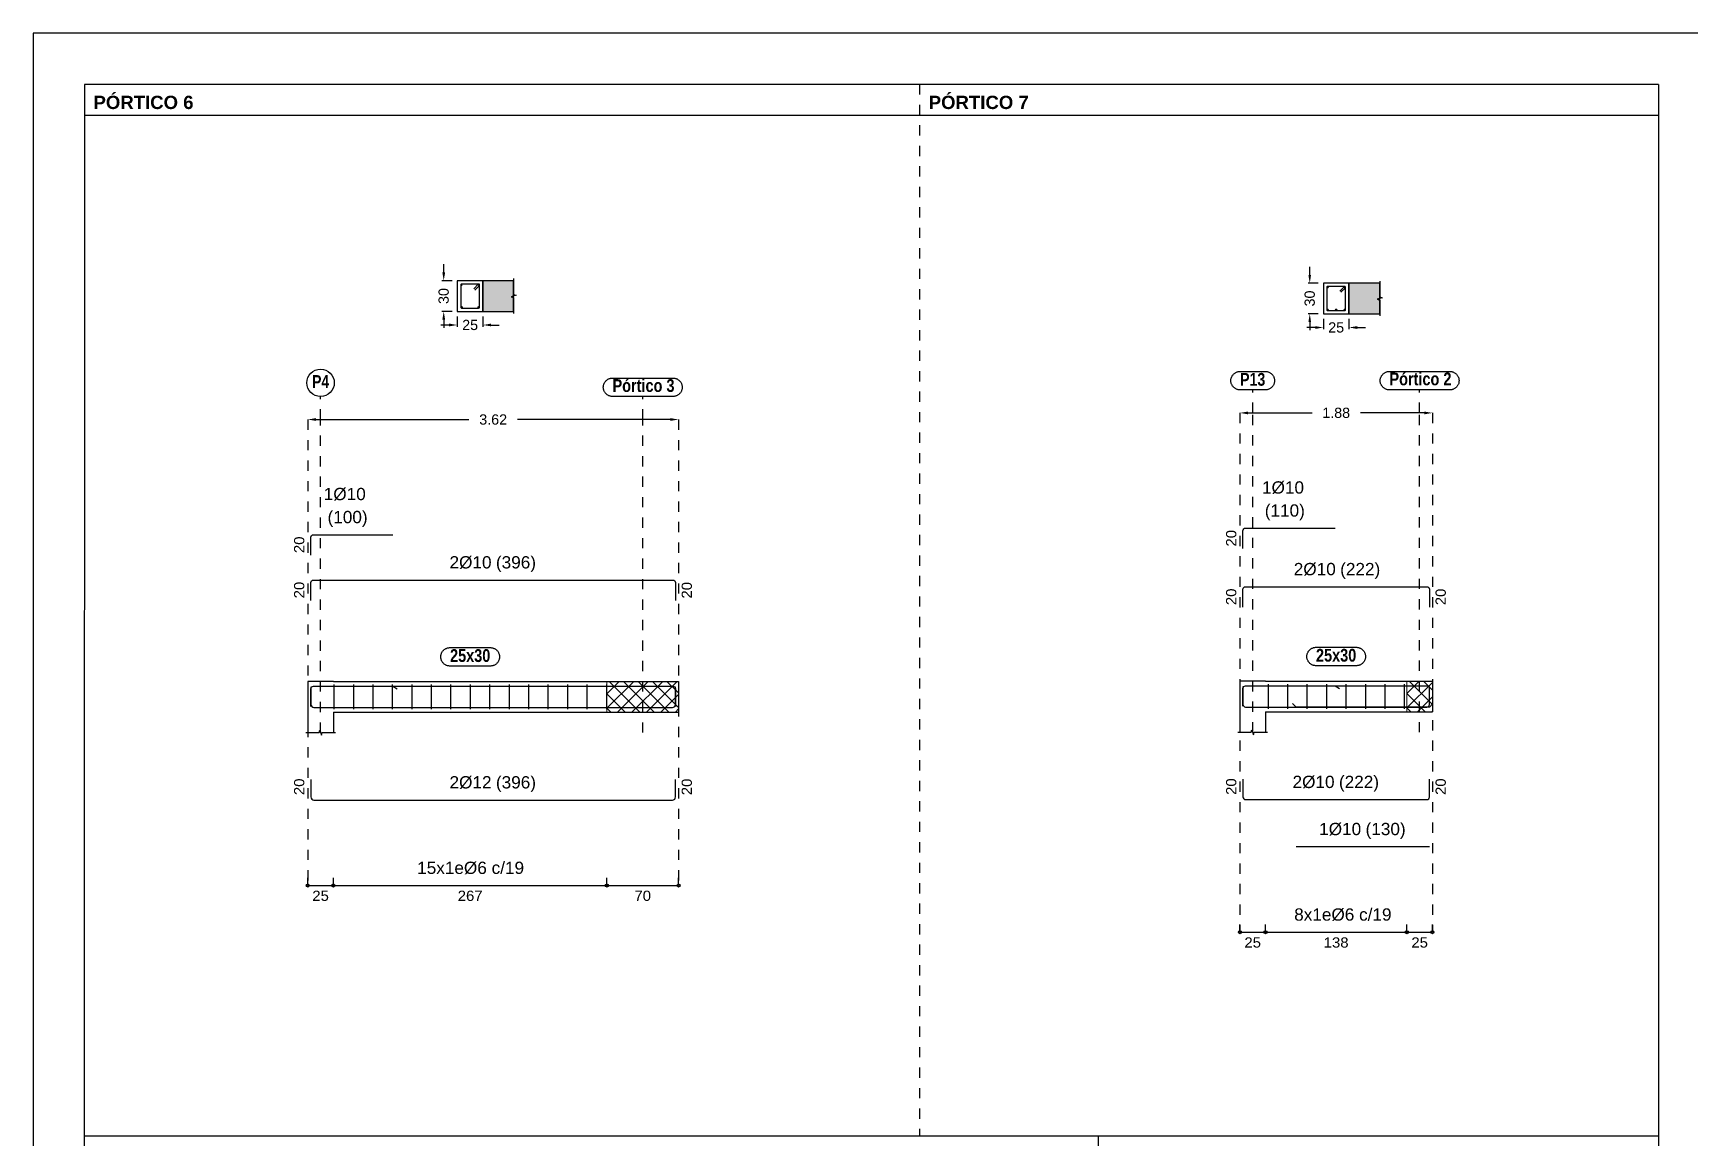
# Model space of a CAD drawing. Extents: x 2455 to 9764, y -806 to 181.
# Drawn here: x 5025.02 to 5041.19, y -571.84 to -561.05 of the extents above; entities that cross this region are included whole.
import ezdxf
from ezdxf.enums import TextEntityAlignment as Align

# ---------------------------------------------------------------- set-up
doc = ezdxf.new("R2010")
doc.units = 0
doc.header["$LTSCALE"] = 0.2
doc.header["$MEASUREMENT"] = 0
doc.linetypes.add('CYPE_RAYAPUNTO', pattern=[0.4125, 0.2025, -0.105, 0, -0.105])
doc.linetypes.add('PUNTOS2', pattern=[0.125, 0, -0.125])
doc.layers.add('01_cartela', color=6, linetype='CONTINUOUS', plot=False)
for name, color, linetype in [('01_cotas', 4, 'CONTINUOUS'), ('01_parcela', 7, 'CONTINUOUS'), ('01_primera', 5, 'CONTINUOUS'), ('01_texto cartela', 4, 'CONTINUOUS'), ('ALZ_CONT_NUDOS', 5, 'CONTINUOUS'), ('ALZ_CONT_VIG_HORMIGON', 5, 'CONTINUOUS'), ('ALZ_COT_COT_LIN_APOYOS', 120, 'CYPE_RAYAPUNTO'), ('ALZ_REF_REF_REFERENCIA', 3, 'CONTINUOUS'), ('ALZ_REF_TEXTO_REF_NOMBRE', 3, 'CONTINUOUS'), ('ARM_LONGITUDINAL_Ø10', 4, 'CONTINUOUS'), ('ARM_LONGITUDINAL_Ø12', 4, 'CONTINUOUS'), ('ARM_TRANSVERSAL_Ø6', 4, 'CONTINUOUS'), ('SEC_CONT_FORJADOS_SECCION', 8, 'CONTINUOUS'), ('SEC_CONT_VIG_HORMIGON_SECCION', 2, 'CONTINUOUS'), ('UNI_CORTANTES', 3, 'CONTINUOUS')]:
    doc.layers.add(name, color=color, linetype=linetype)
doc.layers.add('VIG_CARAS', color=5, linetype='CONTINUOUS', lineweight=9)
doc.styles.add('BERNARDO', font='GOTHICB.TTF')
doc.styles.add('CYPETXT_0.15', font='arial.ttf', dxfattribs={"height": 0.1})
doc.styles.add('Estilo1', font='swissel.ttf')
doc.styles.add('NIEVES2', font='sanss___.ttf')
doc.styles.add('NIEVES3', font='swisseb.ttf')
doc.styles.add('ROMANS', font='romans')
doc.dimstyles.new('DECIMAL-50', dxfattribs={"dimtxt": 0.08, "dimasz": 0.15, "dimexe": 0.05, "dimexo": 0.05, "dimgap": 0.09, "dimtad": 0, "dimzin": 0, "dimdsep": 46, "dimtxsty": 'ROMANS', "dimblk": 'DOTSMALL', "dimcen": 0.09, "dimclrt": 7, "dimadec": 0, "dimazin": 0, "dimtfac": 1.38, "dimtix": 1, "dimtofl": 0, "dimtmove": 2, "dimatfit": 3, "dimldrblk": 'OBLIQUE', "dimfxl": 1, "dimtolj": 1, "dimtzin": 0, "dimarcsym": 0})

# ---------------------------------------------------------------- blocks, each defined once
blk = doc.blocks.new('*D884')
at = {"layer": '01_cotas', "color": 0, "linetype": 'PUNTOS2', "lineweight": -2, "transparency": 16777216}
for p, q in [((5029.162, -563.818), (5029.162, -563.951)), ((5029.412, -563.818), (5029.412, -563.951))]:
    blk.add_line(p, q, dxfattribs=at)
at = {"layer": '01_cotas', "color": 0, "lineweight": -2, "transparency": 16777216}
for p, q in [((5029.082, -563.901), (5029.002, -563.901)), ((5029.492, -563.901), (5029.572, -563.901))]:
    blk.add_line(p, q, dxfattribs=at)
at = {"layer": '01_cotas', "color": 0, "transparency": 16777216}
for points in [[(5029.082, -563.887), (5029.082, -563.914), (5029.162, -563.901)], [(5029.492, -563.887), (5029.492, -563.914), (5029.412, -563.901)]]:
    blk.add_solid(points, dxfattribs=at)
at = {"layer": '01_cotas', "color": 5, "transparency": 16777216, "insert": (5029.287, -563.901), "char_height": 0.1, "attachment_point": 5, "style": 'Estilo1'}
blk.add_mtext('\\A1;25', dxfattribs=at)
blk = doc.blocks.new('*D885')
at = {"layer": '01_cotas', "color": 0, "lineweight": -2, "transparency": 16777216}
for p, q in [((5029.029, -563.388), (5029.029, -563.308)), ((5029.029, -563.848), (5029.029, -563.928))]:
    blk.add_line(p, q, dxfattribs=at)
at = {"layer": '01_cotas', "color": 0, "linetype": 'PUNTOS2', "lineweight": -2, "transparency": 16777216}
for p, q in [((5029.112, -563.468), (5028.979, -563.468)), ((5029.112, -563.768), (5028.979, -563.768))]:
    blk.add_line(p, q, dxfattribs=at)
at = {"layer": '01_cotas', "color": 0, "transparency": 16777216}
for points in [[(5029.016, -563.388), (5029.043, -563.388), (5029.029, -563.468)], [(5029.016, -563.848), (5029.043, -563.848), (5029.029, -563.768)]]:
    blk.add_solid(points, dxfattribs=at)
at = {"layer": '01_cotas', "color": 5, "transparency": 16777216, "insert": (5029.029, -563.618), "char_height": 0.1, "attachment_point": 5, "rotation": 90, "style": 'Estilo1'}
blk.add_mtext('\\A1;30', dxfattribs=at)
blk = doc.blocks.new('*D886')
at = {"layer": '01_cotas', "color": 0, "lineweight": -2, "transparency": 16777216}
for p, q in [((5027.782, -564.824), (5029.273, -564.824)), ((5031.242, -564.824), (5029.751, -564.824))]:
    blk.add_line(p, q, dxfattribs=at)
at = {"layer": '01_cotas', "color": 0, "transparency": 16777216}
for points in [[(5027.782, -564.81), (5027.782, -564.837), (5027.702, -564.824)], [(5031.242, -564.81), (5031.242, -564.837), (5031.322, -564.824)]]:
    blk.add_solid(points, dxfattribs=at)
at = {"layer": '01_cotas', "color": 5, "transparency": 16777216, "insert": (5029.512, -564.824), "char_height": 0.1, "attachment_point": 5, "style": 'Estilo1'}
blk.add_mtext('\\A1;3.62', dxfattribs=at)
blk = doc.blocks.new('*D887')
at = {"layer": '01_cotas', "color": 0, "lineweight": -2, "transparency": 16777216}
for p, q in [((5037.537, -563.925), (5037.457, -563.925)), ((5037.947, -563.925), (5038.027, -563.925))]:
    blk.add_line(p, q, dxfattribs=at)
at = {"layer": '01_cotas', "color": 0, "linetype": 'PUNTOS2', "lineweight": -2, "transparency": 16777216}
for p, q in [((5037.617, -563.842), (5037.617, -563.975)), ((5037.867, -563.842), (5037.867, -563.975))]:
    blk.add_line(p, q, dxfattribs=at)
at = {"layer": '01_cotas', "color": 0, "transparency": 16777216}
for points in [[(5037.537, -563.912), (5037.537, -563.939), (5037.617, -563.925)], [(5037.947, -563.912), (5037.947, -563.939), (5037.867, -563.925)]]:
    blk.add_solid(points, dxfattribs=at)
at = {"layer": '01_cotas', "color": 5, "transparency": 16777216, "insert": (5037.742, -563.925), "char_height": 0.1, "attachment_point": 5, "style": 'Estilo1'}
blk.add_mtext('\\A1;25', dxfattribs=at)
blk = doc.blocks.new('*D888')
at = {"layer": '01_cotas', "color": 0, "lineweight": -2, "transparency": 16777216}
for p, q in [((5037.484, -563.412), (5037.484, -563.332)), ((5037.484, -563.872), (5037.484, -563.952))]:
    blk.add_line(p, q, dxfattribs=at)
at = {"layer": '01_cotas', "color": 0, "linetype": 'PUNTOS2', "lineweight": -2, "transparency": 16777216}
for p, q in [((5037.567, -563.492), (5037.434, -563.492)), ((5037.567, -563.792), (5037.434, -563.792))]:
    blk.add_line(p, q, dxfattribs=at)
at = {"layer": '01_cotas', "color": 0, "transparency": 16777216}
for points in [[(5037.471, -563.412), (5037.497, -563.412), (5037.484, -563.492)], [(5037.471, -563.872), (5037.497, -563.872), (5037.484, -563.792)]]:
    blk.add_solid(points, dxfattribs=at)
at = {"layer": '01_cotas', "color": 5, "transparency": 16777216, "insert": (5037.484, -563.642), "char_height": 0.1, "attachment_point": 5, "rotation": 90, "style": 'Estilo1'}
blk.add_mtext('\\A1;30', dxfattribs=at)
blk = doc.blocks.new('*D889')
at = {"layer": '01_cotas', "color": 0, "lineweight": -2, "transparency": 16777216}
for p, q in [((5036.882, -564.759), (5037.506, -564.759)), ((5038.602, -564.759), (5037.978, -564.759))]:
    blk.add_line(p, q, dxfattribs=at)
at = {"layer": '01_cotas', "color": 0, "transparency": 16777216}
for points in [[(5036.882, -564.746), (5036.882, -564.773), (5036.802, -564.759)], [(5038.602, -564.746), (5038.602, -564.773), (5038.682, -564.759)]]:
    blk.add_solid(points, dxfattribs=at)
at = {"layer": '01_cotas', "color": 5, "transparency": 16777216, "insert": (5037.742, -564.759), "char_height": 0.1, "attachment_point": 5, "style": 'Estilo1'}
blk.add_mtext('\\A1;1.88', dxfattribs=at)

msp = doc.modelspace()

# ---------------------------------------------------------------- hatches: boundary and pattern name
at = {"layer": 'SEC_CONT_FORJADOS_SECCION', "true_color": 0xdad7d3}
for points in [[(5029.712, -563.468), (5029.412, -563.468), (5029.412, -563.768), (5029.712, -563.768)], [(5038.167, -563.492), (5037.867, -563.492), (5037.867, -563.792), (5038.167, -563.792)]]:
    msp.add_hatch(color=254, dxfattribs=at).paths.add_polyline_path(points)

# ---------------------------------------------------------------- linework, layer by layer
at = {"layer": '01_cartela', "color": 3}
msp.add_lwpolyline([(5025.021, -561.051), (5025.021, -582.586), (5055.659, -582.586), (5055.659, -561.051)], close=True, dxfattribs=at)
at = {"layer": '01_parcela', "color": 7, "ltscale": 2.5}
for p, q in [((5025.521, -561.551), (5025.52, -571.818)), ((5040.889, -561.551), (5025.521, -561.551)), ((5040.889, -561.551), (5040.889, -582.086)), ((5025.52, -571.818), (5040.889, -571.818)), ((5025.52, -571.818), (5025.521, -582.086))]:
    msp.add_line(p, q, dxfattribs=at)
at = {"layer": '01_primera', "ltscale": 2.5}
msp.add_line((5025.521, -561.853), (5040.889, -561.853), dxfattribs=at)
at = {"layer": 'ALZ_CONT_NUDOS', "lineweight": 0}
for p, q in [((5030.622, -567.643), (5030.884, -567.381)), ((5030.622, -567.501), (5030.743, -567.381)), ((5030.943, -567.681), (5030.643, -567.381)), ((5030.726, -567.681), (5031.026, -567.381)), ((5031.085, -567.681), (5030.785, -567.381)), ((5030.867, -567.681), (5031.167, -567.381)), ((5031.226, -567.681), (5030.926, -567.381)), ((5031.008, -567.681), (5031.308, -567.381)), ((5031.322, -567.635), (5031.068, -567.381)), ((5031.322, -567.494), (5031.209, -567.381)), ((5038.432, -567.498), (5038.552, -567.378)), ((5038.432, -567.64), (5038.682, -567.39)), ((5038.682, -567.607), (5038.453, -567.378)), ((5038.682, -567.465), (5038.594, -567.378)), ((5030.802, -567.681), (5030.622, -567.501)), ((5031.15, -567.681), (5031.322, -567.508)), ((5038.612, -567.678), (5038.432, -567.498)), ((5038.535, -567.678), (5038.682, -567.531)), ((5030.661, -567.681), (5030.622, -567.643)), ((5031.291, -567.681), (5031.322, -567.65)), ((5038.47, -567.678), (5038.432, -567.64)), ((5038.677, -567.678), (5038.682, -567.672))]:
    msp.add_line(p, q, dxfattribs=at)
at = {"layer": 'ALZ_CONT_NUDOS'}
for p, q in [((5031.322, -567.381), (5031.322, -567.681)), ((5038.682, -567.378), (5038.682, -567.678)), ((5027.702, -567.681), (5027.702, -567.881)), ((5027.952, -567.681), (5027.952, -567.881)), ((5036.802, -567.678), (5036.802, -567.878)), ((5037.052, -567.678), (5037.052, -567.878))]:
    msp.add_line(p, q, dxfattribs=at)
for points in [[(5027.952, -567.381), (5027.702, -567.381), (5027.702, -567.681)], [(5030.622, -567.381), (5031.322, -567.381)], [(5037.052, -567.378), (5036.802, -567.378), (5036.802, -567.678)], [(5038.432, -567.378), (5038.682, -567.378)], [(5030.622, -567.681), (5031.322, -567.681)], [(5038.432, -567.678), (5038.682, -567.678)], [(5027.682, -567.881), (5027.812, -567.881), (5027.82, -567.856), (5027.835, -567.906), (5027.842, -567.881), (5027.972, -567.881)], [(5036.782, -567.878), (5036.912, -567.878), (5036.919, -567.853), (5036.934, -567.903), (5036.942, -567.878), (5037.072, -567.878)]]:
    msp.add_lwpolyline(points, dxfattribs=at)
at = {"layer": 'ALZ_CONT_NUDOS', "lineweight": 0}
for points in [[(5030.622, -567.381), (5030.622, -567.681), (5031.322, -567.681), (5031.322, -567.381), (5030.622, -567.381)], [(5038.432, -567.378), (5038.432, -567.678), (5038.682, -567.678), (5038.682, -567.378), (5038.432, -567.378)]]:
    msp.add_lwpolyline(points, close=True, dxfattribs=at)
at = {"layer": 'ALZ_CONT_VIG_HORMIGON'}
for p, q in [((5027.952, -567.381), (5030.622, -567.381)), ((5037.052, -567.378), (5038.432, -567.378)), ((5027.952, -567.681), (5030.622, -567.681)), ((5037.052, -567.678), (5038.432, -567.678))]:
    msp.add_line(p, q, dxfattribs=at)
at = {"layer": 'ALZ_COT_COT_LIN_APOYOS'}
for p, q in [((5033.675, -561.551), (5033.674, -571.818)), ((5027.827, -564.824), (5027.827, -564.599)), ((5030.972, -564.824), (5030.972, -564.599)), ((5036.927, -564.759), (5036.927, -564.534)), ((5038.557, -564.759), (5038.557, -564.534)), ((5036.802, -564.759), (5036.802, -569.83)), ((5036.927, -567.878), (5036.927, -564.759)), ((5038.557, -567.878), (5038.557, -564.759)), ((5038.682, -564.759), (5038.682, -569.83)), ((5027.702, -564.824), (5027.702, -569.374)), ((5027.827, -567.881), (5027.827, -564.824)), ((5030.972, -567.881), (5030.972, -564.824)), ((5031.322, -564.824), (5031.322, -569.374)), ((5035.418, -571.818), (5035.419, -582.086))]:
    msp.add_line(p, q, dxfattribs=at)
at = {"layer": 'ALZ_REF_REF_REFERENCIA'}
for points in [[(5031.267, -564.419), (5031.273, -564.419), (5031.279, -564.42), (5031.285, -564.421), (5031.291, -564.422), (5031.297, -564.424), (5031.302, -564.426), (5031.308, -564.428), (5031.313, -564.431), (5031.318, -564.435), (5031.323, -564.438), (5031.328, -564.442), (5031.332, -564.446), (5031.336, -564.451), (5031.34, -564.455), (5031.343, -564.46), (5031.346, -564.465), (5031.349, -564.471), (5031.351, -564.476), (5031.353, -564.482), (5031.355, -564.488), (5031.356, -564.494), (5031.357, -564.5), (5031.357, -564.506), (5031.357, -564.512), (5031.357, -564.518), (5031.356, -564.524), (5031.355, -564.53), (5031.353, -564.535), (5031.351, -564.541), (5031.349, -564.547), (5031.346, -564.552), (5031.343, -564.557), (5031.34, -564.562), (5031.336, -564.567), (5031.332, -564.571), (5031.328, -564.575), (5031.323, -564.579), (5031.318, -564.583), (5031.313, -564.586), (5031.308, -564.589), (5031.302, -564.592), (5031.297, -564.594), (5031.291, -564.596), (5031.285, -564.597), (5031.279, -564.598), (5031.273, -564.598), (5031.267, -564.599), (5030.677, -564.599), (5030.671, -564.598), (5030.665, -564.598), (5030.659, -564.597), (5030.654, -564.596), (5030.648, -564.594), (5030.642, -564.592), (5030.637, -564.589), (5030.632, -564.586), (5030.626, -564.583), (5030.622, -564.579), (5030.617, -564.575), (5030.613, -564.571), (5030.609, -564.567), (5030.605, -564.562), (5030.602, -564.557), (5030.598, -564.552), (5030.596, -564.547), (5030.593, -564.541), (5030.591, -564.535), (5030.59, -564.53), (5030.589, -564.524), (5030.588, -564.518), (5030.587, -564.512), (5030.587, -564.506), (5030.588, -564.5), (5030.589, -564.494), (5030.59, -564.488), (5030.591, -564.482), (5030.593, -564.476), (5030.596, -564.471), (5030.598, -564.465), (5030.602, -564.46), (5030.605, -564.455), (5030.609, -564.451), (5030.613, -564.446), (5030.617, -564.442), (5030.622, -564.438), (5030.626, -564.435), (5030.632, -564.431), (5030.637, -564.428), (5030.642, -564.426), (5030.648, -564.424), (5030.654, -564.422), (5030.659, -564.421), (5030.665, -564.42), (5030.671, -564.419), (5030.677, -564.419), (5031.267, -564.419)], [(5037.05, -564.354), (5037.056, -564.355), (5037.062, -564.355), (5037.068, -564.356), (5037.074, -564.358), (5037.079, -564.359), (5037.085, -564.361), (5037.091, -564.364), (5037.096, -564.367), (5037.101, -564.37), (5037.106, -564.374), (5037.11, -564.378), (5037.115, -564.382), (5037.119, -564.386), (5037.122, -564.391), (5037.126, -564.396), (5037.129, -564.401), (5037.132, -564.406), (5037.134, -564.412), (5037.136, -564.418), (5037.138, -564.423), (5037.139, -564.429), (5037.14, -564.435), (5037.14, -564.441), (5037.14, -564.447), (5037.14, -564.453), (5037.139, -564.459), (5037.138, -564.465), (5037.136, -564.471), (5037.134, -564.477), (5037.132, -564.482), (5037.129, -564.488), (5037.126, -564.493), (5037.122, -564.498), (5037.119, -564.502), (5037.115, -564.507), (5037.11, -564.511), (5037.106, -564.515), (5037.101, -564.519), (5037.096, -564.522), (5037.091, -564.525), (5037.085, -564.527), (5037.079, -564.529), (5037.074, -564.531), (5037.068, -564.533), (5037.062, -564.534), (5037.056, -564.534), (5037.05, -564.534), (5036.804, -564.534), (5036.798, -564.534), (5036.792, -564.534), (5036.786, -564.533), (5036.78, -564.531), (5036.774, -564.529), (5036.769, -564.527), (5036.763, -564.525), (5036.758, -564.522), (5036.753, -564.519), (5036.748, -564.515), (5036.744, -564.511), (5036.739, -564.507), (5036.735, -564.502), (5036.731, -564.498), (5036.728, -564.493), (5036.725, -564.488), (5036.722, -564.482), (5036.72, -564.477), (5036.718, -564.471), (5036.716, -564.465), (5036.715, -564.459), (5036.714, -564.453), (5036.714, -564.447), (5036.714, -564.441), (5036.714, -564.435), (5036.715, -564.429), (5036.716, -564.423), (5036.718, -564.418), (5036.72, -564.412), (5036.722, -564.406), (5036.725, -564.401), (5036.728, -564.396), (5036.731, -564.391), (5036.735, -564.386), (5036.739, -564.382), (5036.744, -564.378), (5036.748, -564.374), (5036.753, -564.37), (5036.758, -564.367), (5036.763, -564.364), (5036.769, -564.361), (5036.774, -564.359), (5036.78, -564.358), (5036.786, -564.356), (5036.792, -564.355), (5036.798, -564.355), (5036.804, -564.354), (5037.05, -564.354)], [(5038.852, -564.354), (5038.858, -564.355), (5038.864, -564.355), (5038.87, -564.356), (5038.876, -564.358), (5038.881, -564.359), (5038.887, -564.361), (5038.892, -564.364), (5038.898, -564.367), (5038.903, -564.37), (5038.908, -564.374), (5038.912, -564.378), (5038.917, -564.382), (5038.921, -564.386), (5038.924, -564.391), (5038.928, -564.396), (5038.931, -564.401), (5038.934, -564.406), (5038.936, -564.412), (5038.938, -564.418), (5038.939, -564.423), (5038.941, -564.429), (5038.941, -564.435), (5038.942, -564.441), (5038.942, -564.447), (5038.941, -564.453), (5038.941, -564.459), (5038.939, -564.465), (5038.938, -564.471), (5038.936, -564.477), (5038.934, -564.482), (5038.931, -564.488), (5038.928, -564.493), (5038.924, -564.498), (5038.921, -564.502), (5038.917, -564.507), (5038.912, -564.511), (5038.908, -564.515), (5038.903, -564.519), (5038.898, -564.522), (5038.892, -564.525), (5038.887, -564.527), (5038.881, -564.529), (5038.876, -564.531), (5038.87, -564.533), (5038.864, -564.534), (5038.858, -564.534), (5038.852, -564.534), (5038.262, -564.534), (5038.256, -564.534), (5038.25, -564.534), (5038.244, -564.533), (5038.238, -564.531), (5038.232, -564.529), (5038.227, -564.527), (5038.221, -564.525), (5038.216, -564.522), (5038.211, -564.519), (5038.206, -564.515), (5038.202, -564.511), (5038.197, -564.507), (5038.193, -564.502), (5038.19, -564.498), (5038.186, -564.493), (5038.183, -564.488), (5038.18, -564.482), (5038.178, -564.477), (5038.176, -564.471), (5038.174, -564.465), (5038.173, -564.459), (5038.172, -564.453), (5038.172, -564.447), (5038.172, -564.441), (5038.172, -564.435), (5038.173, -564.429), (5038.174, -564.423), (5038.176, -564.418), (5038.178, -564.412), (5038.18, -564.406), (5038.183, -564.401), (5038.186, -564.396), (5038.19, -564.391), (5038.193, -564.386), (5038.197, -564.382), (5038.202, -564.378), (5038.206, -564.374), (5038.211, -564.37), (5038.216, -564.367), (5038.221, -564.364), (5038.227, -564.361), (5038.232, -564.359), (5038.238, -564.358), (5038.244, -564.356), (5038.25, -564.355), (5038.256, -564.355), (5038.262, -564.354), (5038.852, -564.354)]]:
    msp.add_lwpolyline(points, close=True, dxfattribs=at)
msp.add_circle((5027.827, -564.465), 0.134, dxfattribs=at)
at = {"layer": 'ALZ_REF_TEXTO_REF_NOMBRE', "color": 5}
for points in [[(5029.484, -567.051), (5029.49, -567.051), (5029.496, -567.052), (5029.502, -567.053), (5029.508, -567.054), (5029.513, -567.056), (5029.519, -567.058), (5029.524, -567.06), (5029.53, -567.063), (5029.535, -567.067), (5029.54, -567.07), (5029.544, -567.074), (5029.549, -567.078), (5029.553, -567.083), (5029.556, -567.087), (5029.56, -567.092), (5029.563, -567.098), (5029.565, -567.103), (5029.568, -567.108), (5029.57, -567.114), (5029.571, -567.12), (5029.573, -567.126), (5029.573, -567.132), (5029.574, -567.138), (5029.574, -567.144), (5029.573, -567.15), (5029.573, -567.156), (5029.571, -567.162), (5029.57, -567.167), (5029.568, -567.173), (5029.565, -567.179), (5029.563, -567.184), (5029.56, -567.189), (5029.556, -567.194), (5029.553, -567.199), (5029.549, -567.203), (5029.544, -567.208), (5029.54, -567.211), (5029.535, -567.215), (5029.53, -567.218), (5029.524, -567.221), (5029.519, -567.224), (5029.513, -567.226), (5029.508, -567.228), (5029.502, -567.229), (5029.496, -567.23), (5029.49, -567.231), (5029.484, -567.231), (5029.091, -567.231), (5029.085, -567.231), (5029.079, -567.23), (5029.073, -567.229), (5029.067, -567.228), (5029.061, -567.226), (5029.056, -567.224), (5029.05, -567.221), (5029.045, -567.218), (5029.04, -567.215), (5029.035, -567.211), (5029.03, -567.208), (5029.026, -567.203), (5029.022, -567.199), (5029.018, -567.194), (5029.015, -567.189), (5029.012, -567.184), (5029.009, -567.179), (5029.007, -567.173), (5029.005, -567.167), (5029.003, -567.162), (5029.002, -567.156), (5029.001, -567.15), (5029.001, -567.144), (5029.001, -567.138), (5029.001, -567.132), (5029.002, -567.126), (5029.003, -567.12), (5029.005, -567.114), (5029.007, -567.108), (5029.009, -567.103), (5029.012, -567.098), (5029.015, -567.092), (5029.018, -567.087), (5029.022, -567.083), (5029.026, -567.078), (5029.03, -567.074), (5029.035, -567.07), (5029.04, -567.067), (5029.045, -567.063), (5029.05, -567.06), (5029.056, -567.058), (5029.061, -567.056), (5029.067, -567.054), (5029.073, -567.053), (5029.079, -567.052), (5029.085, -567.051), (5029.091, -567.051), (5029.484, -567.051)], [(5037.938, -567.048), (5037.944, -567.048), (5037.95, -567.049), (5037.956, -567.05), (5037.962, -567.051), (5037.968, -567.053), (5037.974, -567.055), (5037.979, -567.057), (5037.984, -567.06), (5037.989, -567.064), (5037.994, -567.067), (5037.999, -567.071), (5038.003, -567.075), (5038.007, -567.08), (5038.011, -567.084), (5038.014, -567.089), (5038.017, -567.095), (5038.02, -567.1), (5038.022, -567.105), (5038.024, -567.111), (5038.026, -567.117), (5038.027, -567.123), (5038.028, -567.129), (5038.028, -567.135), (5038.028, -567.141), (5038.028, -567.147), (5038.027, -567.153), (5038.026, -567.159), (5038.024, -567.164), (5038.022, -567.17), (5038.02, -567.176), (5038.017, -567.181), (5038.014, -567.186), (5038.011, -567.191), (5038.007, -567.196), (5038.003, -567.2), (5037.999, -567.205), (5037.994, -567.208), (5037.989, -567.212), (5037.984, -567.215), (5037.979, -567.218), (5037.974, -567.221), (5037.968, -567.223), (5037.962, -567.225), (5037.956, -567.226), (5037.95, -567.227), (5037.944, -567.228), (5037.938, -567.228), (5037.545, -567.228), (5037.539, -567.228), (5037.533, -567.227), (5037.528, -567.226), (5037.522, -567.225), (5037.516, -567.223), (5037.51, -567.221), (5037.505, -567.218), (5037.5, -567.215), (5037.495, -567.212), (5037.49, -567.208), (5037.485, -567.205), (5037.481, -567.2), (5037.477, -567.196), (5037.473, -567.191), (5037.47, -567.186), (5037.467, -567.181), (5037.464, -567.176), (5037.461, -567.17), (5037.459, -567.164), (5037.458, -567.159), (5037.457, -567.153), (5037.456, -567.147), (5037.456, -567.141), (5037.456, -567.135), (5037.456, -567.129), (5037.457, -567.123), (5037.458, -567.117), (5037.459, -567.111), (5037.461, -567.105), (5037.464, -567.1), (5037.467, -567.095), (5037.47, -567.089), (5037.473, -567.084), (5037.477, -567.08), (5037.481, -567.075), (5037.485, -567.071), (5037.49, -567.067), (5037.495, -567.064), (5037.5, -567.06), (5037.505, -567.057), (5037.51, -567.055), (5037.516, -567.053), (5037.522, -567.051), (5037.528, -567.05), (5037.533, -567.049), (5037.539, -567.048), (5037.545, -567.048), (5037.938, -567.048)]]:
    msp.add_lwpolyline(points, close=True, dxfattribs=at)
at = {"layer": 'ARM_LONGITUDINAL_Ø10'}
for p, q in [((5028.532, -567.427), (5028.575, -567.453)), ((5037.732, -567.424), (5037.774, -567.451)), ((5037.352, -567.632), (5037.317, -567.596)), ((5038.652, -567.632), (5038.687, -567.596))]:
    msp.add_line(p, q, dxfattribs=at)
for points in [[(5036.832, -566.084), (5036.832, -565.909), (5036.834, -565.9), (5036.839, -565.892), (5036.847, -565.886), (5036.857, -565.884), (5037.732, -565.884)], [(5027.732, -566.149), (5027.732, -565.974), (5027.734, -565.964), (5027.74, -565.956), (5027.748, -565.951), (5027.757, -565.949), (5028.532, -565.949)], [(5027.732, -566.591), (5027.732, -566.416), (5027.734, -566.406), (5027.74, -566.398), (5027.748, -566.393), (5027.757, -566.391), (5031.267, -566.391), (5031.277, -566.393), (5031.285, -566.398), (5031.29, -566.406), (5031.292, -566.416), (5031.292, -566.591)], [(5036.832, -566.656), (5036.832, -566.481), (5036.834, -566.472), (5036.839, -566.464), (5036.847, -566.458), (5036.857, -566.456), (5038.627, -566.456), (5038.637, -566.458), (5038.645, -566.464), (5038.65, -566.472), (5038.652, -566.481), (5038.652, -566.656)], [(5027.732, -567.627), (5027.732, -567.452), (5027.734, -567.442), (5027.74, -567.434), (5027.748, -567.429), (5027.757, -567.427), (5031.267, -567.427), (5031.277, -567.429), (5031.285, -567.434), (5031.29, -567.442), (5031.292, -567.452), (5031.292, -567.627)], [(5027.732, -567.627), (5027.732, -567.452), (5027.734, -567.442), (5027.74, -567.434), (5027.748, -567.429), (5027.757, -567.427), (5028.532, -567.427)], [(5036.832, -567.624), (5036.832, -567.449), (5036.834, -567.439), (5036.839, -567.431), (5036.847, -567.426), (5036.857, -567.424), (5038.652, -567.424)], [(5036.832, -567.624), (5036.832, -567.449), (5036.834, -567.439), (5036.839, -567.431), (5036.847, -567.426), (5036.857, -567.424), (5037.732, -567.424)], [(5036.832, -567.432), (5036.832, -567.607), (5036.834, -567.616), (5036.839, -567.624), (5036.847, -567.63), (5036.857, -567.632), (5038.627, -567.632), (5038.637, -567.63), (5038.645, -567.624), (5038.65, -567.616), (5038.652, -567.607), (5038.652, -567.432)], [(5038.652, -567.632), (5037.352, -567.632)], [(5036.832, -568.335), (5036.832, -568.51), (5036.834, -568.519), (5036.839, -568.527), (5036.847, -568.533), (5036.857, -568.535), (5038.627, -568.535), (5038.637, -568.533), (5038.645, -568.527), (5038.65, -568.519), (5038.652, -568.51), (5038.652, -568.335)], [(5038.652, -568.995), (5037.352, -568.995)]]:
    msp.add_lwpolyline(points, dxfattribs=at)
for centre in [(5029.203, -563.509), (5029.371, -563.509), (5037.658, -563.533), (5037.826, -563.533), (5037.658, -563.751), (5037.742, -563.751), (5037.826, -563.751)]:
    msp.add_circle(centre, 0.005, dxfattribs=at)
at = {"layer": 'ARM_LONGITUDINAL_Ø12'}
for points in [[(5027.732, -567.435), (5027.732, -567.605), (5027.735, -567.616), (5027.741, -567.626), (5027.751, -567.632), (5027.762, -567.635), (5031.262, -567.635), (5031.274, -567.632), (5031.284, -567.626), (5031.29, -567.616), (5031.292, -567.605), (5031.292, -567.435)], [(5027.732, -568.339), (5027.732, -568.509), (5027.735, -568.521), (5027.741, -568.53), (5027.751, -568.537), (5027.762, -568.539), (5031.262, -568.539), (5031.274, -568.537), (5031.284, -568.53), (5031.29, -568.521), (5031.292, -568.509), (5031.292, -568.339)]]:
    msp.add_lwpolyline(points, dxfattribs=at)
for centre in [(5029.204, -563.726), (5029.37, -563.726)]:
    msp.add_circle(centre, 0.006, dxfattribs=at)
at = {"layer": 'ARM_TRANSVERSAL_Ø6'}
for p, q in [((5027.957, -567.411), (5027.957, -567.651)), ((5028.147, -567.411), (5028.147, -567.651)), ((5028.337, -567.411), (5028.337, -567.651)), ((5028.527, -567.411), (5028.527, -567.651)), ((5028.717, -567.411), (5028.717, -567.651)), ((5028.907, -567.411), (5028.907, -567.651)), ((5029.097, -567.411), (5029.097, -567.651)), ((5029.287, -567.411), (5029.287, -567.651)), ((5029.477, -567.411), (5029.477, -567.651)), ((5029.667, -567.411), (5029.667, -567.651)), ((5029.857, -567.411), (5029.857, -567.651)), ((5030.047, -567.411), (5030.047, -567.651)), ((5030.237, -567.411), (5030.237, -567.651)), ((5030.427, -567.411), (5030.427, -567.651)), ((5030.617, -567.411), (5030.617, -567.651)), ((5037.077, -567.408), (5037.077, -567.648)), ((5037.267, -567.408), (5037.267, -567.648)), ((5037.457, -567.408), (5037.457, -567.648)), ((5037.647, -567.408), (5037.647, -567.648)), ((5037.837, -567.408), (5037.837, -567.648)), ((5038.027, -567.408), (5038.027, -567.648)), ((5038.217, -567.408), (5038.217, -567.648)), ((5038.407, -567.408), (5038.407, -567.648))]:
    msp.add_line(p, q, dxfattribs=at)
for points in [[(5029.334, -563.559), (5029.377, -563.516), (5029.378, -563.515), (5029.379, -563.513), (5029.379, -563.512), (5029.379, -563.51), (5029.379, -563.508), (5029.379, -563.506), (5029.378, -563.505), (5029.377, -563.503), (5029.375, -563.502), (5029.374, -563.501), (5029.372, -563.501), (5029.37, -563.501), (5029.204, -563.501), (5029.201, -563.501), (5029.198, -563.503), (5029.196, -563.506), (5029.195, -563.51), (5029.195, -563.726), (5029.196, -563.729), (5029.198, -563.732), (5029.201, -563.734), (5029.204, -563.735), (5029.37, -563.735), (5029.374, -563.734), (5029.377, -563.732), (5029.379, -563.729), (5029.379, -563.726), (5029.379, -563.51), (5029.379, -563.508), (5029.379, -563.506), (5029.378, -563.505), (5029.377, -563.503), (5029.375, -563.502), (5029.374, -563.501), (5029.372, -563.501), (5029.37, -563.501), (5029.369, -563.501), (5029.367, -563.501), (5029.365, -563.502), (5029.364, -563.503), (5029.322, -563.546)], [(5037.789, -563.581), (5037.832, -563.539), (5037.833, -563.538), (5037.833, -563.536), (5037.834, -563.535), (5037.834, -563.533), (5037.834, -563.532), (5037.833, -563.53), (5037.833, -563.529), (5037.832, -563.528), (5037.83, -563.527), (5037.829, -563.526), (5037.828, -563.525), (5037.826, -563.525), (5037.658, -563.525), (5037.655, -563.526), (5037.652, -563.528), (5037.651, -563.53), (5037.65, -563.533), (5037.65, -563.751), (5037.651, -563.754), (5037.652, -563.757), (5037.655, -563.759), (5037.658, -563.759), (5037.826, -563.759), (5037.829, -563.759), (5037.832, -563.757), (5037.833, -563.754), (5037.834, -563.751), (5037.834, -563.533), (5037.834, -563.532), (5037.833, -563.53), (5037.833, -563.529), (5037.832, -563.528), (5037.83, -563.527), (5037.829, -563.526), (5037.828, -563.525), (5037.826, -563.525), (5037.824, -563.525), (5037.823, -563.526), (5037.822, -563.527), (5037.82, -563.528), (5037.778, -563.57)]]:
    msp.add_lwpolyline(points, dxfattribs=at)
at = {"layer": 'SEC_CONT_FORJADOS_SECCION', "color": 254, "true_color": 0xdad7d3}
for points in [[(5029.712, -563.468), (5029.412, -563.468), (5029.412, -563.768), (5029.712, -563.768)], [(5038.167, -563.492), (5037.867, -563.492), (5037.867, -563.792), (5038.167, -563.792)]]:
    msp.add_lwpolyline(points, close=True, dxfattribs=at)
at = {"layer": 'SEC_CONT_FORJADOS_SECCION'}
for points in [[(5029.712, -563.468), (5029.412, -563.468), (5029.412, -563.768), (5029.712, -563.768)], [(5029.712, -563.448), (5029.712, -563.603), (5029.737, -563.61), (5029.687, -563.625), (5029.712, -563.633), (5029.712, -563.788)], [(5038.167, -563.492), (5037.867, -563.492), (5037.867, -563.792), (5038.167, -563.792)], [(5038.167, -563.472), (5038.167, -563.627), (5038.192, -563.635), (5038.142, -563.65), (5038.167, -563.657), (5038.167, -563.812)]]:
    msp.add_lwpolyline(points, dxfattribs=at)
at = {"layer": 'SEC_CONT_VIG_HORMIGON_SECCION'}
for points in [[(5029.412, -563.468), (5029.162, -563.468), (5029.162, -563.768), (5029.412, -563.768), (5029.412, -563.468)], [(5037.867, -563.492), (5037.617, -563.492), (5037.617, -563.792), (5037.867, -563.792), (5037.867, -563.492)]]:
    msp.add_lwpolyline(points, close=True, dxfattribs=at)
at = {"layer": 'UNI_CORTANTES', "color": 2}
for p, q in [((5027.702, -569.374), (5027.702, -569.299)), ((5027.952, -569.374), (5027.952, -569.299)), ((5030.622, -569.374), (5030.622, -569.299)), ((5036.802, -569.83), (5036.802, -569.755)), ((5037.052, -569.83), (5037.052, -569.755)), ((5038.432, -569.83), (5038.432, -569.755))]:
    msp.add_line(p, q, dxfattribs=at)
for points in [[(5027.702, -569.374), (5027.952, -569.374), (5027.952, -569.299)], [(5027.952, -569.374), (5030.622, -569.374), (5030.622, -569.299)], [(5030.622, -569.374), (5031.322, -569.374), (5031.322, -569.299)], [(5036.802, -569.83), (5037.052, -569.83), (5037.052, -569.755)], [(5037.052, -569.83), (5038.432, -569.83), (5038.432, -569.755)], [(5038.432, -569.83), (5038.682, -569.83), (5038.682, -569.755)]]:
    msp.add_lwpolyline(points, dxfattribs=at)
for centre in [(5027.702, -569.374), (5027.952, -569.374), (5027.952, -569.374), (5030.622, -569.374), (5030.622, -569.374), (5031.322, -569.374), (5036.802, -569.83), (5037.052, -569.83), (5037.052, -569.83), (5038.432, -569.83), (5038.432, -569.83), (5038.682, -569.83)]:
    msp.add_circle(centre, 0.015, dxfattribs=at)

# ---------------------------------------------------------------- texts
at = {"layer": '01_texto cartela', "color": 7, "style": 'NIEVES3'}
for s, p in [('PÓRTICO 6', (5025.61, -561.792)), ('PÓRTICO 7', (5033.764, -561.792))]:
    msp.add_text(s, height=0.1297, dxfattribs=at).set_placement(p)
at = {"layer": 'ALZ_REF_TEXTO_REF_NOMBRE', "color": 5, "style": 'BERNARDO'}
for s, width, p, p2 in [('P4', 0.846434, (5027.745, -564.515), (5027.91, -564.515)), ('P13', 0.841304, (5036.804, -564.494), (5037.05, -564.494)), ('25x30', 0.806421, (5029.091, -567.191), (5029.484, -567.191)), ('25x30', 0.806421, (5037.545, -567.188), (5037.938, -567.188))]:
    msp.add_text(s, height=0.125, dxfattribs=dict(at, width=width)).set_placement(p, p2, align=Align.FIT)
at = {"layer": 'ALZ_REF_TEXTO_REF_NOMBRE', "color": 5, "style": 'BERNARDO', "width": 0.846434}
for s, p in [('Pórtico 3', (5030.677, -564.592)), ('Pórtico 2', (5038.262, -564.527))]:
    msp.add_text(s, height=0.125, dxfattribs=at).set_placement(p, align=Align.BOTTOM_LEFT)
at = {"layer": 'UNI_CORTANTES', "color": 4, "style": 'CYPETXT_0.15', "width": 1.042546}
for p, p2 in [((5036.767, -566.064), (5036.767, -565.902)), ((5027.668, -566.128), (5027.668, -565.966)), ((5027.668, -566.57), (5027.668, -566.408)), ((5031.452, -566.572), (5031.452, -566.41)), ((5036.767, -566.636), (5036.767, -566.474)), ((5038.812, -566.637), (5038.812, -566.475)), ((5027.668, -568.491), (5027.668, -568.329)), ((5031.452, -568.492), (5031.452, -568.33)), ((5036.767, -568.489), (5036.767, -568.327)), ((5038.812, -568.49), (5038.812, -568.328))]:
    msp.add_text('20', height=0.1, rotation=90, dxfattribs=at).set_placement(p, p2, align=Align.FIT)
at = {"layer": 'UNI_CORTANTES', "color": 2, "style": 'CYPETXT_0.15', "width": 1.042546}
for s, p, p2 in [('25', (5027.746, -569.524), (5027.908, -569.524)), ('267', (5029.166, -569.524), (5029.409, -569.524)), ('70', (5030.891, -569.524), (5031.053, -569.524)), ('25', (5036.846, -569.98), (5037.008, -569.98)), ('138', (5037.62, -569.98), (5037.863, -569.98)), ('25', (5038.476, -569.98), (5038.638, -569.98))]:
    msp.add_text(s, height=0.1, dxfattribs=at).set_placement(p, p2, align=Align.FIT)
at = {"layer": 'VIG_CARAS', "color": 5, "style": 'NIEVES2'}
for s, p in [('1%%c10', (5037.018, -565.583)), ('1%%c10', (5027.858, -565.647)), ('(100)', (5027.895, -565.872)), ('(110)', (5037.045, -565.808)), ('2%%c10', (5029.086, -566.314)), ('(396)', (5029.539, -566.314)), ('2%%c10', (5037.328, -566.38)), ('(222)', (5037.781, -566.38)), ('2%%c12', (5029.086, -568.462)), ('(396)', (5029.539, -568.462)), ('2%%c10', (5037.316, -568.458)), ('(222)', (5037.769, -568.458)), ('1%%c10', (5037.576, -568.918)), ('(130)', (5038.029, -568.918))]:
    msp.add_text(s, height=0.12, dxfattribs=at).set_placement(p, align=Align.BOTTOM_LEFT)
at = {"layer": 'VIG_CARAS', "color": 4, "style": 'NIEVES2'}
for s, p in [('15x1e%%c6 c/19', (5028.77, -569.297)), ('8x1e%%c6 c/19', (5037.332, -569.753))]:
    msp.add_text(s, height=0.12, dxfattribs=at).set_placement(p, align=Align.BOTTOM_LEFT)

# ---------------------------------------------------------------- dimensions: what is measured, and where the dimension line sits
at = {"layer": '01_cotas', "color": 2}
for p1, p2, distance, text, picture, middle in [((5029.162, -563.768), (5029.162, -563.468), 0.133, '30', '*D885', (5029.029, -563.618)), ((5037.617, -563.792), (5037.617, -563.492), 0.133, '30', '*D888', (5037.484, -563.642)), ((5029.162, -563.768), (5029.412, -563.768), -0.133, '25', '*D884', (5029.287, -563.901)), ((5037.617, -563.792), (5037.867, -563.792), -0.133, '25', '*D887', (5037.742, -563.925)), ((5031.322, -564.824), (5027.702, -564.824), 0, '3.62', '*D886', (5029.512, -564.824)), ((5038.682, -564.759), (5036.802, -564.759), 0, '1.88', '*D889', (5037.742, -564.759))]:
    dim = msp.add_aligned_dim(p1=p1, p2=p2, distance=distance, text=text, dimstyle='DECIMAL-50', override={"dimtxt": 0.1, "dimasz": 0.08, "dimtxsty": 'Estilo1', "dimsah": 1, "dimclrt": 5, "dimfxl": 0.09, "dimarcsym": 2}, dxfattribs=at)
    dim.commit()
    dim.dimension.update_dxf_attribs({"geometry": picture, "text_midpoint": middle})

doc.saveas('drawing.dxf')
